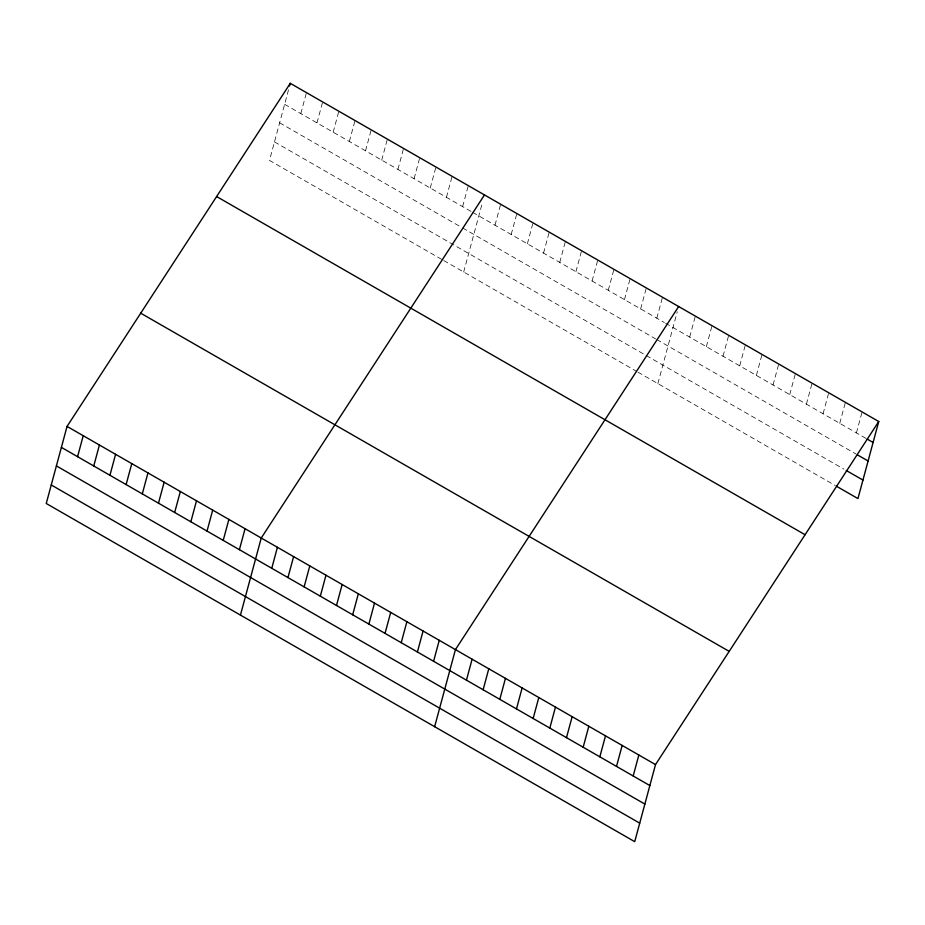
<?xml version="1.0" encoding="UTF-8"?>
<svg xmlns="http://www.w3.org/2000/svg" width="925" height="925" viewBox="0 0 925 925"><rect width="100%" height="100%" fill="white"/><g stroke="black" fill="none" stroke-linecap="round" stroke-linejoin="round"><path stroke-width="0.69" stroke-dasharray="4.62 3.47" d="M288.507 89.887L269.487 160.407L442.52 259.844M300.81 113.602L306.464 92.627M316.986 122.909L322.652 101.935M333.173 132.206L338.828 111.231M349.349 141.502L355.015 120.527M365.537 150.798L371.191 129.835M381.724 160.106L387.378 139.132M397.9 169.402L403.566 148.428M414.088 178.698L419.742 157.736M430.264 188.006L435.929 167.032M446.451 197.302L452.105 176.328M462.639 206.599L468.293 185.636M463.679 272.008L482.353 202.795M495.002 225.203L500.656 204.228M511.178 234.499L516.844 213.536M527.366 243.807L533.02 222.833M543.553 253.103L549.207 232.129M559.729 262.399L565.395 241.437M575.917 271.707L581.571 250.733M592.093 281.003L597.758 260.029M608.28 290.3L613.934 269.337M624.468 299.608L630.122 278.633M640.643 308.904L646.309 287.929M656.831 318.2L662.485 297.237M657.872 383.609L677.25 311.771M689.68 337.082L695.346 316.119M706.353 346.667L712.019 325.692M723.026 356.252L728.692 335.278M739.711 365.826L745.365 344.863M756.384 375.411L762.038 354.437M773.057 384.997L778.711 364.022M789.73 394.582L795.384 373.608M806.403 404.156L812.058 383.181M823.077 413.741L828.731 392.767M839.75 423.326L845.404 402.352M856.423 432.9L862.077 411.937M284.623 104.305L471.345 211.617M472.594 212.322L664.3 322.501M665.538 323.207L865.95 438.381M279.627 122.817L461.378 227.261M462.616 227.978L655.571 338.862M656.808 339.579L856.192 454.152M274.482 141.895L843.889 469.125M443.757 260.561L636.712 371.445M637.961 372.162L835.321 485.59"/><path stroke-width="1.39" d="M67.051 426.413L46.25 503.489L634.723 841.669L655.513 764.593L878.75 421.511L290.277 83.331L67.051 426.413L655.513 764.593M77.573 456.684L83.227 435.71M93.749 465.98L99.414 445.006M109.936 475.277L115.59 454.314M126.124 484.584L131.778 463.61M142.3 493.881L147.965 472.906M158.487 503.177L164.141 482.214M289.571 85.956L290.277 83.331M174.663 512.485L180.329 491.51M190.851 521.781L196.505 500.807M207.038 531.077L212.692 510.114M223.214 540.385L228.88 519.411M239.402 549.681L245.056 528.707M240.442 615.09L261.243 538.015L484.48 194.932M271.765 568.285L277.419 547.311M287.952 577.582L293.607 556.607M304.128 586.878L309.794 565.915M320.316 596.186L325.97 575.211M336.492 605.482L342.158 584.507M352.679 614.778L358.333 593.815M368.867 624.086L374.521 603.112M385.043 633.382L390.708 612.408M401.23 642.678L406.884 621.716M417.406 651.986L423.072 631.012M433.594 661.282L439.248 640.308M434.634 726.692L455.435 649.616L678.673 306.533M466.454 680.164L472.108 659.19M483.127 689.749L488.782 668.775M499.801 699.323L505.455 678.36M516.474 708.908L522.128 687.934M533.147 718.494L538.801 697.519M549.82 728.067L555.474 707.105M566.493 737.653L572.147 716.678M583.166 747.238L588.82 726.264M599.839 756.823L605.493 735.849M616.513 766.397L622.167 745.434M633.186 775.982L638.84 755.008M878.75 421.511L857.949 498.587L836.512 486.272M867.141 439.063L873.096 442.485M857.382 454.846L868.101 460.997M846.271 470.49L862.944 480.075M216.612 196.551L805.085 534.731M140.716 313.193L729.178 651.373M61.385 447.376L649.859 785.568M56.39 465.899L644.864 804.079M51.245 484.966L639.718 823.157"/></g></svg>
